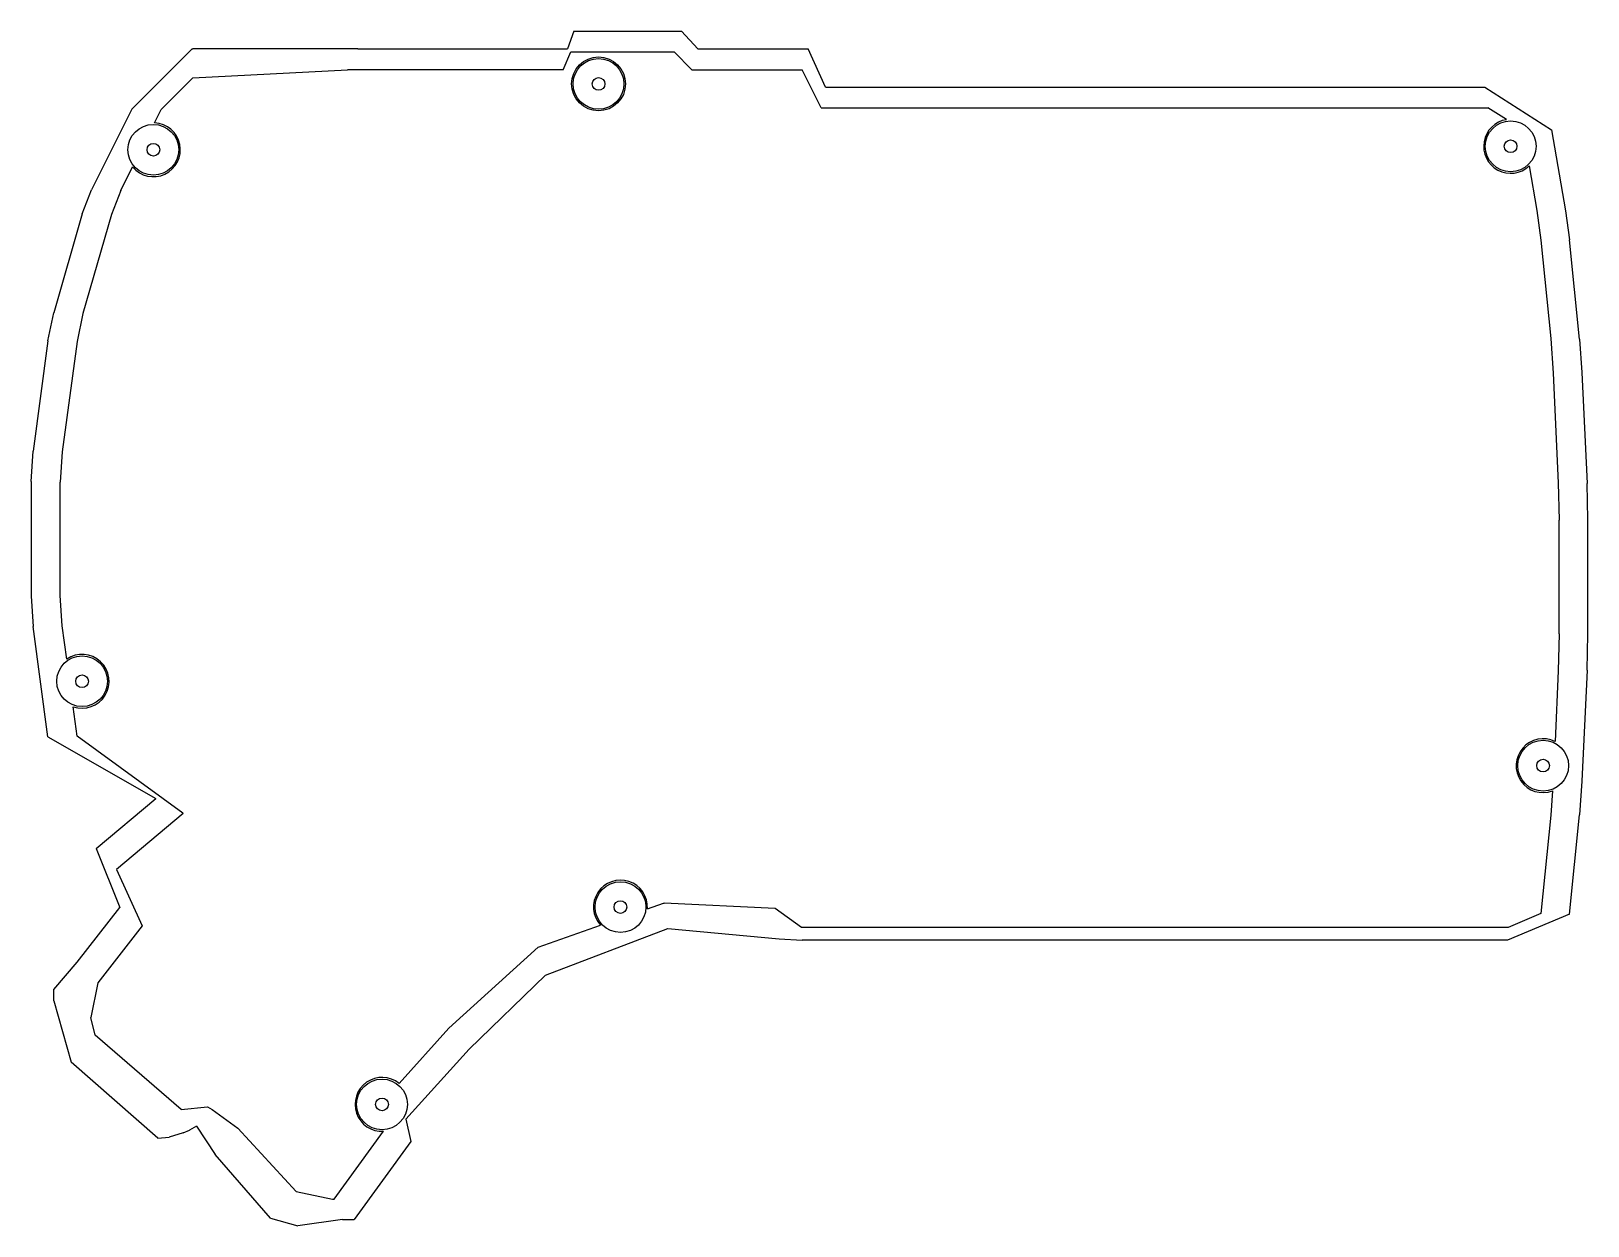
# Model space of a CAD drawing. Header units: metres. Extents: x -104 to 141, y -108 to 80.
import ezdxf

# ---------------------------------------------------------------- set-up
doc = ezdxf.new("R2010")
doc.units = ezdxf.units.M

msp = doc.modelspace()

# ---------------------------------------------------------------- linework, layer by layer
for p, q in [((-18.96, 80.04, -5), (-19.92, 77.22, -5)), ((-18.96, 80.04), (-19.92, 77.22)), ((-18.96, 80.04, -5), (-1.95, 80.04, -5)), ((-18.96, 80.04), (-1.95, 80.04)), ((-18.96, 80.04, -5), (-18.96, 80.04)), ((0.61, 77.22, -5), (-1.95, 80.04, -5)), ((0.61, 77.22), (-1.95, 80.04)), ((-1.95, 80.04, -5), (-1.95, 80.04)), ((-88.57, 67.76, -5), (-79.07, 77.26, -5)), ((-88.57, 67.76), (-79.07, 77.26)), ((-79.07, 77.26, -5), (-78.97, 77.26, -5)), ((-79.07, 77.26), (-78.97, 77.26)), ((-79.07, 77.26, -5), (-79.07, 77.26)), ((-52.98, 77.22, -5), (-78.97, 77.26, -5)), ((-52.98, 77.22), (-78.97, 77.26)), ((-78.97, 77.26, -5), (-78.97, 77.26)), ((-52.98, 77.22, -5), (-19.92, 77.22, -5)), ((-52.98, 77.22), (-19.92, 77.22)), ((-52.98, 77.22, -5), (-52.98, 77.22)), ((-20.61, 73.96, -5), (-19.42, 76.78, -5)), ((-20.61, 73.96), (-19.42, 76.78)), ((-19.92, 77.22, -5), (-19.92, 77.22)), ((-19.42, 76.78, -5), (-3.15, 76.78, -5)), ((-19.42, 76.78), (-3.15, 76.78)), ((-19.42, 76.78, -5), (-19.42, 76.78)), ((-0.33, 73.96, -5), (-3.15, 76.78, -5)), ((-0.33, 73.96), (-3.15, 76.78)), ((-3.15, 76.78, -5), (-3.15, 76.78)), ((0.61, 77.22, -5), (18, 77.22, -5)), ((0.61, 77.22), (18, 77.22)), ((0.61, 77.22, -5), (0.61, 77.22)), ((20.7, 71.22, -5), (18, 77.22, -5)), ((20.7, 71.22), (18, 77.22)), ((18, 77.22, -5), (18, 77.22)), ((-78.97, 72.66, -5), (-54.61, 73.96, -5)), ((-78.97, 72.66), (-54.61, 73.96)), ((-20.61, 73.96, -5), (-54.61, 73.96, -5)), ((-20.61, 73.96), (-54.61, 73.96)), ((-54.61, 73.96, -5), (-54.61, 73.96)), ((-20.61, 73.96, -5), (-20.61, 73.96)), ((-0.33, 73.96, -5), (17.06, 73.96, -5)), ((-0.33, 73.96), (17.06, 73.96)), ((-0.33, 73.96, -5), (-0.33, 73.96)), ((20.04, 67.96, -5), (17.06, 73.96, -5)), ((20.04, 67.96), (17.06, 73.96)), ((17.06, 73.96, -5), (17.06, 73.96)), ((-78.97, 72.66, -5), (-83.97, 67.66, -5)), ((-78.97, 72.66), (-83.97, 67.66)), ((-78.97, 72.66, -5), (-78.97, 72.66)), ((-14.05, 71.72, -3), (-14.05, 71.72)), ((-11.05, 71.72, -5), (-11.05, 71.72, -3)), ((-10.8, 71.72, -5), (-10.8, 71.72)), ((20.7, 71.22, -5), (124.6, 71.22, -5)), ((20.7, 71.22), (124.6, 71.22)), ((20.7, 71.22, -5), (20.7, 71.22)), ((124.6, 71.22, -5), (135.13, 64.5, -5)), ((124.6, 71.22), (135.13, 64.5)), ((124.6, 71.22, -5), (124.6, 71.22)), ((-88.57, 67.76, -5), (-94.94, 55.03, -5)), ((-88.57, 67.76), (-94.94, 55.03)), ((-88.57, 67.76, -5), (-88.57, 67.76)), ((-85, 65.59, -5), (-83.97, 67.66, -5)), ((-85, 65.59), (-83.97, 67.66)), ((-83.97, 67.66, -5), (-83.97, 67.66)), ((20.04, 67.96, -5), (125.07, 67.96, -5)), ((20.04, 67.96), (125.07, 67.96)), ((20.04, 67.96, -5), (20.04, 67.96)), ((128.02, 66.08, -5), (125.07, 67.96, -5)), ((128.02, 66.08), (125.07, 67.96)), ((125.07, 67.96, -5), (125.07, 67.96)), ((-85, 65.59, -5), (-85, 65.59)), ((128.02, 66.08, -5), (128.02, 66.08)), ((135.13, 64.5, -5), (137.35, 51.7, -5)), ((135.13, 64.5), (137.35, 51.7)), ((135.13, 64.5, -5), (135.13, 64.5)), ((-84.2, 61.34, -3), (-84.2, 61.34)), ((-81.2, 61.34, -5), (-81.2, 61.34, -3)), ((129.68, 61.88, -3), (129.68, 61.88)), ((132.68, 61.88, -5), (132.68, 61.88, -3)), ((-90.34, 54.93, -5), (-88.48, 58.63, -5)), ((-90.34, 54.93), (-88.48, 58.63)), ((-88.48, 58.63, -5), (-88.48, 58.63)), ((131.59, 58.78, -5), (132.81, 51.77, -5)), ((131.59, 58.78), (132.81, 51.77)), ((131.59, 58.78, -5), (131.59, 58.78)), ((-96.4, 51.22, -5), (-94.94, 55.03, -5)), ((-96.4, 51.22), (-94.94, 55.03)), ((-94.94, 55.03, -5), (-94.94, 55.03)), ((-90.34, 54.93, -5), (-91.8, 51.12, -5)), ((-90.34, 54.93), (-91.8, 51.12)), ((-90.34, 54.93, -5), (-90.34, 54.93)), ((132.81, 51.77, -5), (133.43, 47.08, -5)), ((132.81, 51.77), (133.43, 47.08)), ((132.81, 51.77, -5), (132.81, 51.77)), ((137.35, 51.7, -5), (137.95, 47.16, -5)), ((137.35, 51.7), (137.95, 47.16)), ((137.35, 51.7, -5), (137.35, 51.7)), ((-96.4, 51.22, -5), (-100.9, 35.63, -5)), ((-96.4, 51.22), (-100.9, 35.63)), ((-96.4, 51.22, -5), (-96.4, 51.22)), ((-91.8, 51.12, -5), (-96.3, 35.53, -5)), ((-91.8, 51.12), (-96.3, 35.53)), ((-91.8, 51.12, -5), (-91.8, 51.12)), ((133.43, 47.08, -5), (134.99, 31.57, -5)), ((133.43, 47.08), (134.99, 31.57)), ((133.43, 47.08, -5), (133.43, 47.08)), ((139.53, 31.49, -5), (137.95, 47.16, -5)), ((139.53, 31.49), (137.95, 47.16)), ((137.95, 47.16, -5), (137.95, 47.16)), ((-101.82, 31.2, -5), (-100.9, 35.63, -5)), ((-101.82, 31.2), (-100.9, 35.63)), ((-100.9, 35.63, -5), (-100.9, 35.63)), ((-96.3, 35.53, -5), (-97.22, 31.1, -5)), ((-96.3, 35.53), (-97.22, 31.1)), ((-96.3, 35.53, -5), (-96.3, 35.53)), ((-101.82, 31.2, -5), (-104.15, 13.81, -5)), ((-101.82, 31.2), (-104.15, 13.81)), ((-101.82, 31.2, -5), (-101.82, 31.2)), ((-97.22, 31.1, -5), (-99.55, 13.71, -5)), ((-97.22, 31.1), (-99.55, 13.71)), ((-97.22, 31.1, -5), (-97.22, 31.1)), ((134.99, 31.57, -5), (135.38, 26.11, -5)), ((134.99, 31.57), (135.38, 26.11)), ((134.99, 31.57, -5), (134.99, 31.57)), ((139.53, 31.49, -5), (139.91, 26.2, -5)), ((139.53, 31.49), (139.91, 26.2)), ((139.53, 31.49, -5), (139.53, 31.49)), ((135.38, 26.11, -5), (136.18, 8.82, -5)), ((135.38, 26.11), (136.18, 8.82)), ((135.38, 26.11, -5), (135.38, 26.11)), ((139.91, 26.2, -5), (140.72, 8.72, -5)), ((139.91, 26.2), (140.72, 8.72)), ((139.91, 26.2, -5), (139.91, 26.2)), ((-104.46, 9.05, -5), (-104.15, 13.81, -5)), ((-104.46, 9.05), (-104.15, 13.81)), ((-104.15, 13.81, -5), (-104.15, 13.81)), ((-99.55, 13.71, -5), (-99.86, 8.95, -5)), ((-99.55, 13.71), (-99.86, 8.95)), ((-99.55, 13.71, -5), (-99.55, 13.71)), ((-104.46, 9.05, -5), (-104.46, -9.05, -5)), ((-104.46, 9.05), (-104.46, -9.05)), ((-104.46, 9.05, -5), (-104.46, 9.05)), ((-99.86, -8.95, -5), (-99.86, 8.95, -5)), ((-99.86, -8.95), (-99.86, 8.95)), ((-99.86, 8.95, -5), (-99.86, 8.95)), ((136.18, 8.82, -5), (136.32, 2.95, -5)), ((136.18, 8.82), (136.32, 2.95)), ((136.18, 8.82, -5), (136.18, 8.82)), ((140.85, 3.05, -5), (140.72, 8.72, -5)), ((140.85, 3.05), (140.72, 8.72)), ((140.72, 8.72, -5), (140.72, 8.72)), ((136.32, -14.95, -5), (136.32, 2.95, -5)), ((136.32, -14.95), (136.32, 2.95)), ((136.32, 2.95, -5), (136.32, 2.95)), ((140.85, -15.05, -5), (140.85, 3.05, -5)), ((140.85, -15.05), (140.85, 3.05)), ((140.85, 3.05, -5), (140.85, 3.05)), ((-104.46, -9.05, -5), (-104.15, -13.81, -5)), ((-104.46, -9.05), (-104.15, -13.81)), ((-104.46, -9.05, -5), (-104.46, -9.05)), ((-99.55, -13.71, -5), (-99.86, -8.95, -5)), ((-99.55, -13.71), (-99.86, -8.95)), ((-99.86, -8.95, -5), (-99.86, -8.95)), ((-101.82, -31.2, -5), (-104.15, -13.81, -5)), ((-101.82, -31.2), (-104.15, -13.81)), ((-104.15, -13.81, -5), (-104.15, -13.81)), ((-98.84, -18.95, -5), (-99.55, -13.71, -5)), ((-98.84, -18.95), (-99.55, -13.71)), ((-99.55, -13.71, -5), (-99.55, -13.71)), ((136.32, -14.95, -5), (136.18, -20.82, -5)), ((136.32, -14.95), (136.18, -20.82)), ((136.32, -14.95, -5), (136.32, -14.95)), ((140.72, -20.72, -5), (140.85, -15.05, -5)), ((140.72, -20.72), (140.85, -15.05)), ((140.85, -15.05, -5), (140.85, -15.05)), ((-98.84, -18.95, -5), (-98.84, -18.95)), ((136.18, -20.82, -5), (135.67, -31.92, -5)), ((136.18, -20.82), (135.67, -31.92)), ((136.18, -20.82, -5), (136.18, -20.82)), ((140.72, -20.72, -5), (139.91, -38.2, -5)), ((140.72, -20.72), (139.91, -38.2)), ((140.72, -20.72, -5), (140.72, -20.72)), ((-95.43, -22.45, -3), (-95.43, -22.45)), ((-92.43, -22.45, -5), (-92.43, -22.45, -3)), ((-97.22, -31.1, -5), (-97.84, -26.47, -5)), ((-97.22, -31.1), (-97.84, -26.47)), ((-97.84, -26.47, -5), (-97.84, -26.47)), ((-101.82, -31.2, -5), (-84.81, -40.94, -5)), ((-101.82, -31.2), (-84.81, -40.94)), ((-101.82, -31.2, -5), (-101.82, -31.2)), ((-80.58, -43.24, -5), (-97.22, -31.1, -5)), ((-80.58, -43.24), (-97.22, -31.1)), ((-97.22, -31.1, -5), (-97.22, -31.1)), ((135.67, -31.92, -5), (135.67, -31.92)), ((134.8, -35.75, -3), (134.8, -35.75)), ((137.8, -35.75, -5), (137.8, -35.75, -3)), ((139.91, -38.2, -5), (139.53, -43.49, -5)), ((139.91, -38.2), (139.53, -43.49)), ((139.91, -38.2, -5), (139.91, -38.2)), ((-94.2, -48.83, -5), (-84.81, -40.94, -5)), ((-94.2, -48.83), (-84.81, -40.94)), ((-84.81, -40.94, -5), (-84.81, -40.94)), ((135.26, -39.74, -5), (134.99, -43.57, -5)), ((135.26, -39.74), (134.99, -43.57)), ((135.26, -39.74, -5), (135.26, -39.74)), ((-80.52, -43.31, -5), (-90.99, -52.11, -5)), ((-80.52, -43.31), (-90.99, -52.11)), ((-80.52, -43.31, -5), (-80.58, -43.24, -5)), ((-80.52, -43.31), (-80.58, -43.24)), ((-80.58, -43.24, -5), (-80.58, -43.24)), ((-80.52, -43.31, -5), (-80.52, -43.31)), ((134.99, -43.57, -5), (133.43, -59.08, -5)), ((134.99, -43.57), (133.43, -59.08)), ((134.99, -43.57, -5), (134.99, -43.57)), ((137.95, -59.16, -5), (139.53, -43.49, -5)), ((137.95, -59.16), (139.53, -43.49)), ((139.53, -43.49, -5), (139.53, -43.49)), ((-94.2, -48.83, -5), (-94.2, -48.83)), ((-94.2, -48.83, -5), (-90.49, -58.1, -5)), ((-94.2, -48.83), (-90.49, -58.1)), ((-90.99, -52.11, -5), (-86.94, -61.01, -5)), ((-90.99, -52.11), (-86.94, -61.01)), ((-90.99, -52.11, -5), (-90.99, -52.11)), ((-97.22, -66.71, -5), (-90.49, -58.1, -5)), ((-97.22, -66.71), (-90.49, -58.1)), ((-90.49, -58.1, -5), (-90.49, -58.1)), ((-10.59, -58.05, -3), (-10.59, -58.05)), ((-7.59, -58.05, -5), (-7.59, -58.05, -3)), ((-7.34, -58.3, -5), (-4.8, -57.41, -5)), ((-7.34, -58.3), (-4.8, -57.41)), ((-7.34, -58.3, -5), (-7.34, -58.3)), ((-4.8, -57.41, -5), (-4.71, -57.41, -5)), ((-4.8, -57.41), (-4.71, -57.41)), ((-4.8, -57.41, -5), (-4.8, -57.41)), ((12.81, -58.27, -5), (-4.71, -57.41, -5)), ((12.81, -58.27), (-4.71, -57.41)), ((-4.71, -57.41, -5), (-4.71, -57.41)), ((16.91, -61.24, -5), (12.81, -58.27, -5)), ((16.91, -61.24), (12.81, -58.27)), ((12.81, -58.27, -5), (12.81, -58.27)), ((-86.94, -61.01, -5), (-93.95, -69.98, -5)), ((-86.94, -61.01), (-93.95, -69.98)), ((-86.94, -61.01, -5), (-86.94, -61.01)), ((-24.57, -64.39, -5), (-14.74, -60.91, -5)), ((-24.57, -64.39), (-14.74, -60.91)), ((-14.74, -60.91, -5), (-14.74, -60.91)), ((128.29, -61.24, -5), (16.91, -61.24, -5)), ((128.29, -61.24), (16.91, -61.24)), ((16.91, -61.24, -5), (16.91, -61.24)), ((137.95, -59.16, -5), (128.19, -63.28, -5)), ((137.95, -59.16), (128.19, -63.28)), ((133.43, -59.08, -5), (128.29, -61.24, -5)), ((133.43, -59.08), (128.29, -61.24)), ((128.29, -61.24, -5), (128.29, -61.24)), ((133.43, -59.08, -5), (133.43, -59.08)), ((137.95, -59.16, -5), (137.95, -59.16)), ((-23.39, -68.78, -5), (-4.13, -61.4, -5)), ((-23.39, -68.78), (-4.13, -61.4)), ((-4.13, -61.4, -5), (13.43, -63.04, -5)), ((-4.13, -61.4), (13.43, -63.04)), ((-4.13, -61.4, -5), (-4.13, -61.4)), ((13.43, -63.04, -5), (17.02, -63.28, -5)), ((13.43, -63.04), (17.02, -63.28)), ((13.43, -63.04, -5), (13.43, -63.04)), ((128.19, -63.28, -5), (17.02, -63.28, -5)), ((128.19, -63.28), (17.02, -63.28)), ((17.02, -63.28, -5), (17.02, -63.28)), ((128.19, -63.28, -5), (128.19, -63.28)), ((-24.57, -64.39, -5), (-38.63, -77.12, -5)), ((-24.57, -64.39), (-38.63, -77.12)), ((-24.57, -64.39, -5), (-24.57, -64.39)), ((-100.9, -71.05, -5), (-97.22, -66.71, -5)), ((-100.9, -71.05), (-97.22, -66.71)), ((-97.22, -66.71, -5), (-97.22, -66.71)), ((-100.9, -71.05, -5), (-100.9, -71.05)), ((-100.9, -72.84, -5), (-100.9, -71.05, -5)), ((-100.9, -72.84), (-100.9, -71.05)), ((-93.95, -69.98, -5), (-95.06, -75.46, -5)), ((-93.95, -69.98), (-95.06, -75.46)), ((-93.95, -69.98, -5), (-93.95, -69.98)), ((-23.39, -68.78, -5), (-35.46, -80.44, -5)), ((-23.39, -68.78), (-35.46, -80.44)), ((-23.39, -68.78, -5), (-23.39, -68.78)), ((-100.9, -72.84, -5), (-98.13, -82.5, -5)), ((-100.9, -72.84), (-98.13, -82.5)), ((-100.9, -72.84, -5), (-100.9, -72.84)), ((-94.38, -78.24, -5), (-95.06, -75.46, -5)), ((-94.38, -78.24), (-95.06, -75.46)), ((-95.06, -75.46, -5), (-95.06, -75.46)), ((-80.83, -89.97, -5), (-94.38, -78.24, -5)), ((-80.83, -89.97), (-94.38, -78.24)), ((-94.38, -78.24, -5), (-94.38, -78.24)), ((-46.48, -85.84, -5), (-38.63, -77.12, -5)), ((-46.48, -85.84), (-38.63, -77.12)), ((-38.63, -77.12, -5), (-38.63, -77.12)), ((-35.46, -80.44, -5), (-45.39, -91.47, -5)), ((-35.46, -80.44), (-45.39, -91.47)), ((-35.46, -80.44, -5), (-35.46, -80.44)), ((-84.5, -94.45, -5), (-98.13, -82.5, -5)), ((-84.5, -94.45), (-98.13, -82.5)), ((-98.13, -82.5, -5), (-98.13, -82.5)), ((-46.48, -85.84, -5), (-46.48, -85.84)), ((-80.83, -89.97, -5), (-76.65, -89.56, -5)), ((-80.83, -89.97), (-76.65, -89.56)), ((-80.83, -89.97, -5), (-80.83, -89.97)), ((-76.65, -89.56, -5), (-75.94, -89.96, -5)), ((-76.65, -89.56), (-75.94, -89.96)), ((-76.65, -89.56, -5), (-76.65, -89.56)), ((-75.94, -89.96, -5), (-71.88, -92.9, -5)), ((-75.94, -89.96), (-71.88, -92.9)), ((-75.94, -89.96, -5), (-75.94, -89.96)), ((-48.17, -89.15, -3), (-48.17, -89.15)), ((-45.17, -89.15, -5), (-45.17, -89.15, -3)), ((-80.48, -93.61, -5), (-79.5, -93.2, -5)), ((-80.48, -93.61), (-79.5, -93.2)), ((-78.38, -92.56, -5), (-79.5, -93.2, -5)), ((-78.38, -92.56), (-79.5, -93.2)), ((-79.5, -93.2, -5), (-79.5, -93.2)), ((-78.38, -92.56, -5), (-75.48, -97.07, -5)), ((-78.38, -92.56), (-75.48, -97.07)), ((-78.38, -92.56, -5), (-78.38, -92.56)), ((-62.71, -102.89, -5), (-71.88, -92.9, -5)), ((-62.71, -102.89), (-71.88, -92.9)), ((-71.88, -92.9, -5), (-71.88, -92.9)), ((-45.39, -91.47, -5), (-44.65, -95.02, -5)), ((-45.39, -91.47), (-44.65, -95.02)), ((-45.39, -91.47, -5), (-45.39, -91.47)), ((-84.5, -94.45, -5), (-82.72, -94.34, -5)), ((-84.5, -94.45), (-82.72, -94.34)), ((-84.5, -94.45, -5), (-84.5, -94.45)), ((-80.48, -93.61, -5), (-82.72, -94.34, -5)), ((-80.48, -93.61), (-82.72, -94.34)), ((-82.72, -94.34, -5), (-82.72, -94.34)), ((-80.48, -93.61, -5), (-80.48, -93.61)), ((-56.69, -104.08, -5), (-48.93, -93.39, -5)), ((-56.69, -104.08), (-48.93, -93.39)), ((-44.65, -95.02, -5), (-53.57, -107.3, -5)), ((-44.65, -95.02), (-53.57, -107.3)), ((-48.93, -93.39, -5), (-48.93, -93.39)), ((-44.65, -95.02, -5), (-44.65, -95.02)), ((-66.75, -107.1, -5), (-75.48, -97.07, -5)), ((-66.75, -107.1), (-75.48, -97.07)), ((-75.48, -97.07, -5), (-75.48, -97.07)), ((-62.71, -102.89, -5), (-56.95, -104.07, -5)), ((-62.71, -102.89), (-56.95, -104.07)), ((-62.71, -102.89, -5), (-62.71, -102.89)), ((-56.95, -104.07, -5), (-56.69, -104.08, -5)), ((-56.95, -104.07), (-56.69, -104.08)), ((-56.95, -104.07, -5), (-56.95, -104.07)), ((-56.69, -104.08, -5), (-56.69, -104.08)), ((-66.75, -107.1, -5), (-62.41, -108.3, -5)), ((-66.75, -107.1), (-62.41, -108.3)), ((-66.75, -107.1, -5), (-66.75, -107.1)), ((-55.37, -107.29, -5), (-62.41, -108.3, -5)), ((-55.37, -107.29), (-62.41, -108.3)), ((-55.37, -107.29, -5), (-53.57, -107.3, -5)), ((-55.37, -107.29), (-53.57, -107.3)), ((-55.37, -107.29, -5), (-55.37, -107.29)), ((-53.57, -107.3, -5), (-53.57, -107.3)), ((-62.41, -108.3, -5), (-62.41, -108.3))]:
    msp.add_line(p, q)
for centre, radius in [((-15.05, 71.72, -5), 4.25), ((-15.05, 71.72), 4.25), ((-15.05, 71.72, -5), 4), ((-15.05, 71.72, -3), 4), ((-15.05, 71.72, -5), 1), ((-15.05, 71.72), 1), ((-15.05, 71.72, -3), 1), ((-85.2, 61.34, -5), 4), ((-85.2, 61.34, -3), 4), ((128.68, 61.88, -5), 4), ((128.68, 61.88, -3), 4), ((-85.2, 61.34), 1), ((-85.2, 61.34, -3), 1), ((128.68, 61.88), 1), ((128.68, 61.88, -3), 1), ((-96.43, -22.45, -5), 4), ((-96.43, -22.45, -3), 4), ((-96.43, -22.45), 1), ((-96.43, -22.45, -3), 1), ((133.8, -35.75, -5), 4), ((133.8, -35.75, -3), 4), ((133.8, -35.75), 1), ((133.8, -35.75, -3), 1), ((-11.59, -58.05, -5), 4), ((-11.59, -58.05, -3), 4), ((-11.59, -58.05), 1), ((-11.59, -58.05, -3), 1), ((-49.17, -89.15, -5), 4), ((-49.17, -89.15, -3), 4), ((-49.17, -89.15), 1), ((-49.17, -89.15, -3), 1)]:
    msp.add_circle(centre, radius)
for centre, start, end in [((-85.2, 61.34, -5), 219.5648, 447.3052), ((-85.2, 61.34), 219.5648, 447.3052), ((128.68, 61.88, -5), 98.8787, 313.2235), ((128.68, 61.88), 98.8787, 313.2235), ((-96.43, -22.45, -5), 250.7145, 484.5469), ((-96.43, -22.45), 250.7145, 484.5469), ((133.8, -35.75, -5), 63.9647, 290.1), ((133.8, -35.75), 63.9647, 290.1), ((-11.59, -58.05, -5), 356.5939, 582.2956), ((-11.59, -58.05), 356.5939, 582.2956), ((-49.17, -89.15, -5), 50.8909, 273.1707), ((-49.17, -89.15), 50.8909, 273.1707)]:
    msp.add_arc(centre, 4.25, start, end)

doc.saveas('drawing.dxf')
